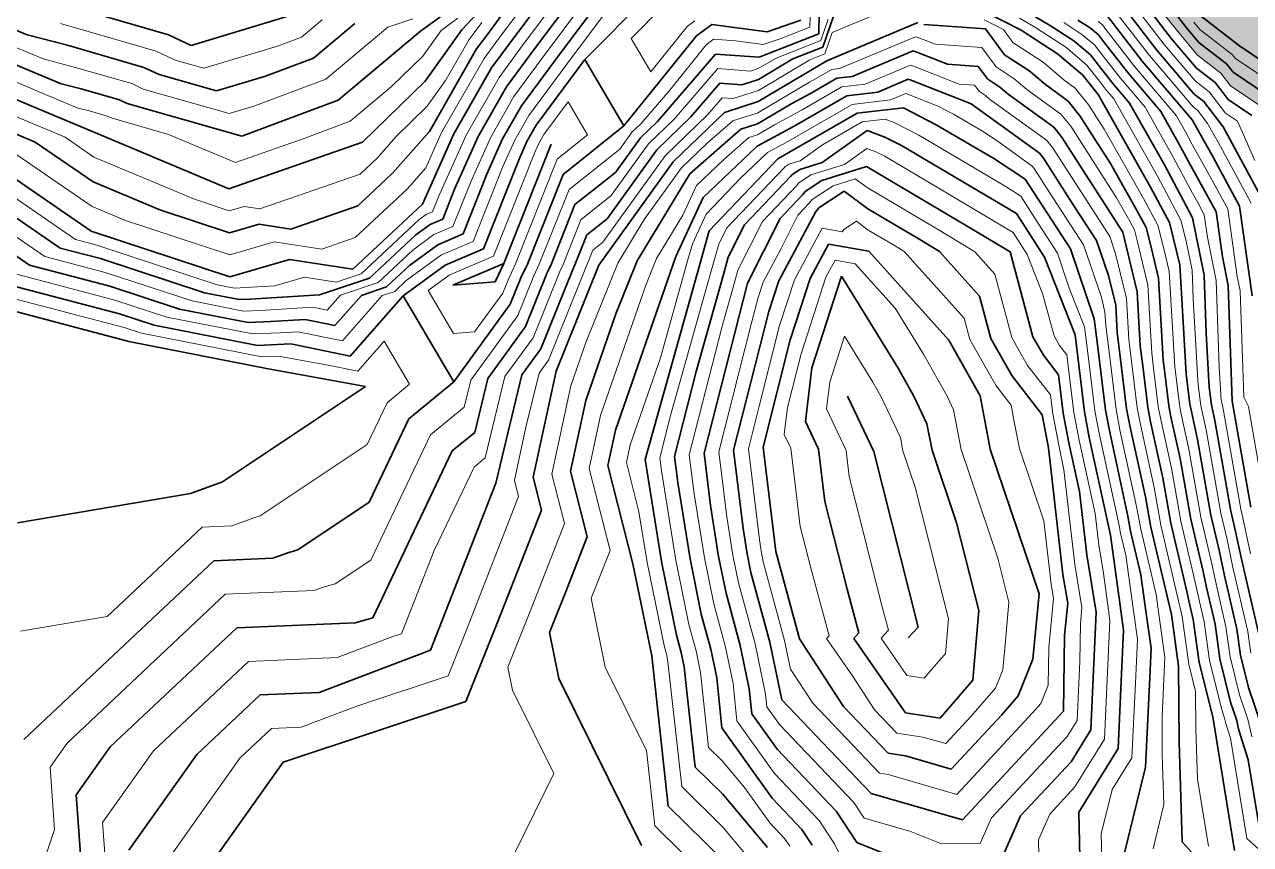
# Model space of a CAD drawing. Header units: millimetres. Extents: x -859836 to 307983, y -308065 to 649894.
# Drawn here: x -264370 to -164526, y 161925 to 228753 of the extents above; entities that cross this region are included whole.
import ezdxf

# ---------------------------------------------------------------- set-up
doc = ezdxf.new("R2010")
doc.units = ezdxf.units.MM
for name, color, linetype, lineweight in [('A-DETL-MBND', 5, 'Continuous', 9), ('C-TOPO-MAJR', 7, 'Continuous', 35), ('C-TOPO-MINR', 7, 'Continuous', 9)]:
    doc.layers.add(name, color=color, linetype=linetype, lineweight=lineweight)

msp = doc.modelspace()

# ---------------------------------------------------------------- hatches: boundary and pattern name
at = {"layer": 'A-DETL-MBND', "transparency": 33554585}
h = msp.add_hatch(color=1, dxfattribs=at)
h.paths.add_polyline_path([(-759872, -147838), (-751409, -147225), (-749609, -147143), (-733854, -145290), (-730653, -145570), (-721745, -145172), (-720814, -144887), (-719370, -144842), (-700946, -141995), (-695529, -141498), (-691142, -140868), (-678862, -139709), (-676064, -138561), (-673339, -137902), (-666588, -136592), (-665513, -135889), (-664558, -135218), (-662197, -133772), (-661519, -132852), (-659949, -130928), (-651084, -125443), (-650822, -125228), (-650213, -124939), (-646382, -122722), (-642214, -121295), (-640352, -120839), (-632919, -116639), (-632407, -116545), (-631232, -115977), (-624031, -110102), (-618435, -105784), (-615716, -103869), (-610671, -99638), (-609303, -97431), (-608187, -95168), (-606545, -92038), (-605546, -89814), (-602862, -83094), (-597357, -72506), (-595184, -69076), (-591888, -62294), (-588957, -58521), (-588686, -57663), (-586782, -51788), (-586421, -50671), (-585891, -49261), (-584837, -42142), (-583168, -34750), (-583236, -29503), (-581474, -24626), (-579291, -20446), (-577288, -10529), (-577844, -8379), (-576716, -5129), (-576923, -622), (-576761, 3433), (-577514, 8400), (-584433, 17478), (-591451, 26894), (-592059, 27631), (-594253, 29365), (-596698, 31520), (-606682, 39522), (-614114, 48456), (-617877, 53657), (-619367, 54812), (-621388, 57245), (-626371, 64609), (-630225, 76139), (-631882, 80641), (-631321, 82021), (-631047, 88615), (-629216, 99080), (-628971, 99848), (-627656, 101469), (-625202, 104951), (-622310, 108328), (-621916, 108853), (-618287, 112790), (-616954, 119597), (-611965, 123985), (-607391, 123672), (-603528, 125761), (-599346, 128280), (-596175, 130112), (-593901, 131920), (-587341, 139484), (-579017, 149394), (-573792, 168423), (-559581, 167597), (-555765, 171191), (-554261, 171958), (-551262, 173126), (-545079, 176205), (-536568, 178750), (-529133, 181370), (-526344, 189128), (-597518, 189128), (-597518, 207194), (-600686, 199575), (-609478, 188948), (-615919, 179175), (-616544, 177848), (-622914, 167950), (-630994, 157392), (-633191, 154309), (-645163, 133248), (-651286, 125168), (-651764, 119294), (-657364, 118029), (-668886, 104497), (-672322, 98230), (-678809, 91777), (-686744, 84898), (-689449, 82017), (-695207, 77404), (-695380, 71893), (-694273, 69271), (-689492, 45636), (-683652, 33844), (-677737, 19772), (-662028, -2904), (-651984, -24980), (-650691, -30222), (-651908, -42347), (-653635, -63919), (-656698, -68818), (-662024, -76036), (-666896, -86650), (-667567, -88913), (-681751, -105555), (-682213, -106748), (-682594, -107406), (-685917, -108622), (-692036, -110612), (-701719, -112727), (-713390, -117126), (-713858, -117303), (-715899, -118114), (-726309, -122425), (-732752, -123814), (-746954, -124818), (-750353, -125277), (-753407, -127865), (-764669, -132928), (-770641, -133394), (-784358, -129387), (-766211, -147534), (-765162, -147452), (-761763, -147700)])
h.paths.add_polyline_path([(-165073, -63985), (-152433, -63128), (-147212, -62558), (-145468, -61769), (-136004, -54982), (-133768, -53767), (-129949, -51511), (-119584, -45141), (-108212, -38110), (-106147, -37513), (-103534, -36430), (-95440, -33679), (-85435, -28121), (-81217, -27620), (-70310, -23490), (-69569, -23057), (-66354, -22120), (-63531, -20738), (-60354, -18737), (-51173, -14112), (-47726, -11549), (-46080, -8030), (-42098, 1247), (-71582, -3952), (-102491, 171344), (-31433, 183873), (-10665, 66090), (-8344, 71188), (-5480, 80840), (-4976, 82926), (-4345, 84088), (-2338, 91567), (-1942, 95428), (-648, 97607), (-1071, 98220), (-2510, 100800), (-3468, 101999), (-4531, 105589), (-4872, 106391), (-4883, 106838), (-4266, 108209), (-3836, 109670), (-3397, 110774), (-3406, 111243), (-3028, 112006), (-3263, 112804), (-5003, 115819), (-4795, 118868), (-5263, 125250), (-6517, 126820), (-6835, 127207), (-7506, 127369), (-7948, 127596), (-9992, 128520), (-10488, 129121), (-11669, 131806), (-11797, 132101), (-12046, 133135), (-12559, 133970), (-14267, 135969), (-16205, 140122), (-18451, 143457), (-18982, 145256), (-19057, 146525), (-18964, 150253), (-18988, 154876), (-19576, 155921), (-19786, 160906), (-20496, 162914), (-20826, 165369), (-20799, 166915), (-20107, 172970), (-19517, 173820), (-19312, 174558), (-18670, 176101), (-17060, 179067), (-15517, 180705), (-13911, 185702), (-4262, 188301), (-1645, 188923), (-105, 188210), (8503, 183584), (10926, 183912), (12005, 184043), (13640, 184361), (15131, 185109), (17172, 186245), (21649, 186967), (26966, 189922), (27822, 190382), (28403, 191056), (32119, 193617), (35169, 195832), (37685, 197143), (44902, 200225), (45756, 200160), (48502, 199127), (50290, 198574), (51191, 198365), (51921, 198324), (52221, 198344), (54759, 197846), (56032, 196790), (56464, 196469), (57692, 196367), (59108, 196361), (60941, 197154), (66233, 199839), (70130, 201192), (73048, 200979), (76924, 206128), (82127, 208080), (85344, 208780), (86075, 208372), (88573, 207914), (89729, 206890), (91276, 205317), (93776, 203937), (94137, 202344), (94391, 199786), (122336, 197831), (121797, 189716), (125647, 199482), (126089, 201383), (126324, 204787), (126905, 208036), (127554, 210427), (128482, 214073), (128746, 220996), (128473, 222544), (126624, 223852), (126936, 229764), (121612, 232554), (119877, 233364), (114690, 236608), (111762, 238823), (110636, 246522), (110029, 247546), (108783, 253509), (107371, 255011), (105531, 255323), (97841, 258447), (94527, 260036), (90352, 264357), (89017, 265316), (86132, 267662), (83932, 268416), (81219, 269590), (78181, 270815), (77485, 271254), (76016, 271688), (70070, 272996), (65720, 273763), (60235, 273305), (58972, 273395), (52899, 270581), (50487, 269940), (48782, 269681), (44888, 271379), (44155, 271664), (36008, 276151), (32279, 278102), (30572, 279889), (26209, 282046), (25647, 282628), (25305, 282619), (16014, 287701), (12948, 288678), (12218, 290013), (5109, 293561), (1173, 293491), (996, 295848), (-846, 297677), (-3706, 301772), (-4254, 303671), (-5166, 310755), (-5514, 312595), (-5824, 313912), (-11263, 323566), (-11006, 329168), (-11128, 331667), (-19570, 300160), (-119951, 327057), (-119803, 323213), (-126677, 316885), (-131916, 309583), (-138039, 307127), (-139811, 306218), (-145009, 304770), (-152454, 299923), (-155529, 293631), (-156974, 291356), (-164244, 289138), (-169538, 285729), (-171473, 283227), (-175794, 279460), (-179077, 276921), (-181978, 270226), (-183799, 266060), (-186962, 261812), (-188195, 260364), (-189518, 257544), (-192219, 254304), (-192584, 253707), (-193666, 250905), (-195467, 243388), (-196196, 242827), (-194515, 241920), (-193117, 240272), (-191870, 238552), (-189445, 238099), (-187379, 238829), (-181196, 237496), (-175260, 234188), (-174712, 233864), (-173921, 232781), (-172965, 231563), (-172393, 230212), (-171401, 229395), (-170346, 228036), (-168731, 226171), (-166947, 224795), (-166149, 223746), (-163251, 221790), (-159390, 213002), (-157244, 207107), (-158125, 203750), (-158684, 200374), (-157805, 198095), (-156223, 195786), (-156238, 193540), (-155648, 190949), (-154491, 184489), (-154880, 182143), (-154447, 180199), (-153070, 178898), (-149834, 176505), (-139965, 171530), (-138126, 170600), (-129357, 164765), (-128806, 164582), (-125625, 162125), (-121962, 159155), (-118169, 147987), (-115529, 142356), (-110100, 136364), (-104170, 130983), (-102874, 130179), (-102493, 125049), (-102587, 124307), (-102565, 123298), (-101236, 116731), (-101075, 108354), (-100903, 103207), (-100752, 100763), (-102347, 94828), (-103663, 92538), (-105020, 75873), (-113779, 78871), (-115927, 80336), (-116767, 79773), (-118030, 78279), (-120019, 71407), (-121727, 70570), (-124911, 67739), (-132123, 62869), (-134503, 61669), (-142143, 63655), (-144511, 65162), (-146330, 66255), (-93930, -25754), (-156629, -61462), (-204703, 22951), (-203169, 15882), (-200858, 9097), (-201011, 7340), (-201672, 4283), (-201800, 3453), (-202205, -1962), (-203074, -4336), (-205085, -7779), (-205398, -8805), (-204303, -12916), (-199204, -23507), (-197559, -24806), (-188446, -36297), (-186232, -39786), (-180001, -45528), (-178692, -50309), (-178316, -54011), (-176500, -58311), (-174921, -60229), (-168457, -62865), (-166443, -63531)])
h.paths.add_polyline_path([(-36382, 9575), (-36325, 9655), (-34497, 11838), (-31400, 15158), (-30158, 17103), (-28972, 19503), (-28725, 20204), (-24454, 28194), (-23969, 29653), (-22045, 35862), (-19945, 43004), (-18884, 49386), (-18505, 51142), (-18308, 51427), (-16088, 53703), (-14034, 56286), (-13124, 58389), (-12183, 60477), (-11466, 63512), (-44854, 57625), (-36383, 9584)])
h.paths.add_polyline_path([(-209307, 23977), (-205832, 24933), (-214036, 39337), (-155029, 72942), (-156196, 75860), (-157267, 77483), (-160083, 79252), (-162327, 81007), (-168562, 82322), (-171974, 82266), (-174895, 81970), (-178745, 82443), (-179832, 82459), (-182806, 83026), (-187870, 82820), (-190987, 82764), (-196740, 84867), (-206215, 90085), (-217797, 93191), (-220523, 94762), (-239193, 68099), (-236586, 66371), (-231472, 54327), (-229323, 51595), (-228392, 47968), (-224245, 38986), (-223941, 37016), (-223700, 36083), (-223413, 35510), (-223235, 34196), (-219932, 30913), (-219720, 30002), (-218890, 29933), (-218583, 30355), (-217413, 29932), (-217322, 28983), (-216667, 27680), (-215596, 26462), (-211752, 24276), (-211629, 24261)])
h.paths.add_polyline_path([(-104493, 32511), (-108740, 34478), (-111033, 34745), (-118279, 38197), (-121109, 39560), (-122686, 40146), (-124886, 42576), (-127774, 45075), (-127284, 49019), (-127353, 51467), (-126249, 53628), (-124638, 56522), (-122874, 56919), (-121333, 61662), (-118149, 64493), (-116851, 64289), (-109895, 61749), (-101431, 62897), (-97222, 57624), (-96994, 51839), (-95461, 45135), (-95182, 39024), (-97809, 35660), (-102505, 32673), (-103546, 32588)])
h.paths.add_polyline_path([(113952, 54850), (115144, 57676), (119371, 59200), (123981, 58308), (134122, 70221), (135206, 75484), (130794, 79482), (129640, 81238), (129018, 81691), (127052, 82907), (123829, 87412), (118436, 89438), (114649, 87913), (114523, 86104), (79787, 88533), (80974, 86559), (82982, 83414), (85870, 80693), (86415, 79732), (87156, 79254), (93254, 77937), (101112, 77088), (101690, 76657), (110303, 71926), (111655, 70038), (112330, 66003), (112029, 63955), (112025, 61722), (110833, 58895), (111202, 55882), (113573, 54992)])
h.paths.add_polyline_path([(46473, 90893), (46450, 90966), (46450, 90942)])
h.paths.add_polyline_path([(114914, 91699), (116742, 96586), (117222, 99339), (116281, 100813), (115714, 103134), (115083, 94112)])
h.paths.add_polyline_path([(77815, 91772), (81254, 140961), (77947, 134003), (77391, 132850), (76263, 127858), (75504, 126378), (70686, 116776), (69491, 114040), (69325, 112455), (69905, 111212), (72496, 104740), (73767, 102718), (74214, 102059), (75304, 98529), (75680, 97769), (77652, 92229)])
h.paths.add_polyline_path([(-430559, 174792), (-396358, 223636), (-410299, 232491), (-417613, 235355), (-425156, 238606), (-444149, 250578), (-452510, 252436), (-452510, 191303), (-451929, 191053), (-450916, 184024), (-444554, 181215), (-442283, 180124), (-434174, 176436)])
h.paths.add_polyline_path([(-462933, 188895), (-462489, 189128), (-463513, 189128)])
h.paths.add_polyline_path([(20902, 189411), (-15527, 199172), (-17080, 193377), (-157146, 230908), (-144206, 279204), (-133097, 276228), (-125333, 305205), (85106, 248818), (77341, 219841), (66233, 222817), (60021, 199635), (26079, 208730), (21836, 192894)])
h.paths.add_polyline_path([(-305163, 308526), (-297168, 312758), (-330807, 321772), (-305961, 308938)])
h.paths.add_polyline_path([(-101365, 344853), (-99267, 352685), (-106132, 348019), (-107260, 346432), (-107015, 346367)])
h.paths.add_polyline_path([(-77617, 359195), (-72055, 379953), (-74944, 376393), (-78127, 372078), (-79002, 371144), (-83284, 366025), (-86114, 364172), (-90178, 362561), (-78095, 359323)])
h.paths.add_polyline_path([(-70949, 384081), (-49147, 465447), (10755, 449396), (10427, 451476), (10340, 452557), (9561, 454240), (5848, 461010), (3088, 465731), (3916, 466341), (3829, 466873), (4301, 472115), (5273, 480727), (5235, 481311), (1254, 490409), (398, 499801), (248, 500675), (1538, 508051), (2399, 515172), (5336, 526780), (6042, 528818), (11319, 535892), (14764, 542803), (21028, 556609), (22026, 559450), (25679, 567225), (23762, 595967), (26857, 602002), (42608, 602571), (44738, 607162), (48181, 613963), (49550, 615647), (53154, 622325), (47956, 649894), (47874, 649894), (42817, 647426), (40858, 646138), (35158, 640491), (29786, 634475), (27764, 633773), (23010, 631806), (12648, 627092), (6576, 623443), (5459, 622546), (3132, 622423), (937, 621697), (-3757, 621182), (-10336, 620725), (-17509, 618636), (-20466, 617651), (-26978, 615727), (-29360, 614862), (-36198, 612616), (23495, 596621), (-6839, 483415), (-62468, 498321), (-61154, 491830), (-59928, 489468), (-56843, 481884), (-56752, 481249), (-55996, 465839), (-55728, 464742), (-55062, 458604), (-54604, 453643), (-54849, 452204), (-55585, 448717), (-57347, 441004), (-59178, 436511), (-62836, 421846), (-64420, 417337), (-65373, 414138), (-67663, 409612), (-67833, 408961), (-68221, 406728), (-67446, 402371), (-67164, 401641), (-67454, 400728), (-68102, 398277), (-69211, 394395), (-69530, 393435), (-70271, 388744), (-70595, 386619)])
h.paths.add_polyline_path([(-72390, 518021), (-67541, 536118), (-118601, 549800), (-111350, 544573), (-102792, 541248), (-98322, 538930), (-89693, 534294), (-86179, 534292), (-80614, 527648), (-74938, 522052), (-72698, 518856)])
h.paths.add_polyline_path([(-136180, 559285), (-135118, 563249), (-136667, 559600)])
h.paths.add_polyline_path([(-54600, 584415), (-47886, 609472), (-50553, 609641), (-55313, 609698), (-62008, 606325), (-64948, 609251), (-80643, 608301), (-83770, 607896), (-87388, 606897), (-94432, 606828), (-97621, 607514), (-101540, 606576), (-111704, 601349), (-115028, 602044), (-116464, 600991), (-56960, 585047)])
h.paths.add_polyline_path([(-105893, 632098), (-77034, 642660), (-60117, 645580), (-52045, 639137), (-36907, 649894), (-98339, 649894), (-105228, 633665)])

# ---------------------------------------------------------------- linework, layer by layer
at = {"layer": 'C-TOPO-MAJR'}
for p, q in [((-221133, 236485), (-228766, 228314)), ((-215650, 233194), (-220736, 226391)), ((-218929, 231974), (-222744, 226872)), ((-222208, 230754), (-224751, 227352)), ((-213413, 231261), (-218729, 225910)), ((-264165, 227906), (-269258, 230035)), ((-252647, 227911), (-262002, 230617)), ((-229386, 230203), (-232111, 228223)), ((-199693, 227990), (-199649, 229746)), ((-199364, 226897), (-198164, 230388)), ((-186305, 229869), (-183203, 228295)), ((-183479, 230226), (-180890, 228706)), ((-242810, 229446), (-250788, 227031)), ((-237460, 228834), (-240824, 226014)), ((-225487, 229534), (-226758, 227833)), ((-209637, 227836), (-208402, 228751)), ((-208402, 228751), (-203880, 228149)), ((-203880, 228149), (-201134, 229103)), ((-199034, 225804), (-191610, 228905)), ((-191132, 228755), (-186103, 228393)), ((-180890, 228706), (-178911, 227422)), ((-178576, 229117), (-177587, 228475)), ((-176263, 229528), (-173341, 225766)), ((-174334, 229495), (-172143, 226674)), ((-172404, 229461), (-170945, 227582)), ((-170475, 229428), (-169747, 228491)), ((-168522, 229400), (-165533, 227093)), ((-260878, 227063), (-264165, 227906)), ((-250788, 227031), (-252647, 227911)), ((-232111, 228223), (-238838, 222583)), ((-228766, 228314), (-231750, 224133)), ((-226758, 227833), (-227550, 226763)), ((-215553, 220485), (-209637, 227836)), ((-204537, 226088), (-199693, 227990)), ((-186103, 228393), (-184564, 226291)), ((-183203, 228295), (-180235, 226368)), ((-177587, 228475), (-176911, 227898)), ((-176911, 227898), (-176487, 227366)), ((-169747, 228491), (-168736, 227299)), ((-261398, 223930), (-269037, 227124)), ((-254642, 225259), (-260878, 227063)), ((-227550, 226763), (-231390, 220043)), ((-224751, 227352), (-226334, 225213)), ((-222744, 226872), (-225118, 223662)), ((-201786, 225946), (-199364, 226897)), ((-178911, 227422), (-177558, 226268)), ((-176487, 227366), (-174539, 224857)), ((-172143, 226674), (-169100, 223086)), ((-170945, 227582), (-168918, 225192)), ((-168736, 227299), (-166480, 225557)), ((-165533, 227093), (-165512, 227062)), ((-165512, 227062), (-159754, 223175)), ((-240824, 226014), (-244734, 224547)), ((-220736, 226391), (-223903, 222112)), ((-218729, 225910), (-222687, 220561)), ((-215553, 220485), (-218729, 225910)), ((-212822, 220853), (-208098, 226343)), ((-208098, 226343), (-204537, 226088)), ((-204623, 222467), (-199034, 225804)), ((-204580, 224278), (-201786, 225946)), ((-196953, 224528), (-192004, 226595)), ((-192004, 226595), (-191685, 226495)), ((-191685, 226495), (-189209, 225520)), ((-184564, 226291), (-182585, 225007)), ((-180235, 226368), (-178205, 224638)), ((-177558, 226268), (-176712, 225203)), ((-173341, 225766), (-169282, 220980)), ((-253402, 224672), (-254642, 225259)), ((-248723, 223340), (-253402, 224672)), ((-226334, 225213), (-229406, 219836)), ((-189209, 225520), (-186694, 225339)), ((-186694, 225339), (-185925, 224288)), ((-182585, 225007), (-181232, 223853)), ((-176712, 225203), (-175738, 223949)), ((-174539, 224857), (-171834, 221667)), ((-168918, 225192), (-167414, 224032)), ((-166480, 225557), (-165949, 224859)), ((-165949, 224859), (-162086, 222252)), ((-258631, 219954), (-268817, 224212)), ((-259755, 223508), (-261398, 223930)), ((-244734, 224547), (-248723, 223340)), ((-231750, 224133), (-236852, 219151)), ((-225118, 223662), (-227422, 219630)), ((-210091, 221221), (-207729, 223966)), ((-207729, 223966), (-205949, 223839)), ((-205949, 223839), (-204580, 224278)), ((-200361, 223138), (-198211, 224379)), ((-198211, 224379), (-196953, 224528)), ((-194872, 223251), (-192398, 224285)), ((-192398, 224285), (-192238, 224235)), ((-192238, 224235), (-187286, 222284)), ((-185925, 224288), (-184935, 223645)), ((-181232, 223853), (-179374, 222515)), ((-178205, 224638), (-176936, 223041)), ((-175738, 223949), (-174385, 222354)), ((-167414, 224032), (-166349, 222632)), ((-256636, 222607), (-259755, 223508)), ((-201872, 222325), (-200361, 223138)), ((-201687, 220472), (-197387, 222953)), ((-197387, 222953), (-194872, 223251)), ((-184935, 223645), (-184259, 223068)), ((-184259, 223068), (-180543, 220393)), ((-176936, 223041), (-172668, 215485)), ((-169100, 223086), (-168348, 222506)), ((-256017, 222313), (-256636, 222607)), ((-246659, 219648), (-256017, 222313)), ((-238838, 222583), (-246659, 219648)), ((-223903, 222112), (-225439, 219424)), ((-207360, 221590), (-204623, 222467)), ((-204666, 220657), (-201872, 222325)), ((-196563, 221527), (-192791, 221975)), ((-192791, 221975), (-190120, 220586)), ((-187286, 222284), (-181711, 218270)), ((-179374, 222515), (-178422, 221318)), ((-174385, 222354), (-171540, 217316)), ((-171834, 221667), (-170411, 219148)), ((-168348, 222506), (-166749, 220405)), ((-166349, 222632), (-164417, 221328)), ((-263503, 219172), (-268596, 221301)), ((-214214, 219511), (-212822, 220853)), ((-212876, 218536), (-210091, 221221)), ((-211537, 217562), (-207360, 221590)), ((-206035, 220218), (-204666, 220657)), ((-203014, 217806), (-196563, 221527)), ((-178422, 221318), (-175931, 217431)), ((-169282, 220980), (-167578, 217937)), ((-247719, 215367), (-258631, 219954)), ((-231390, 220043), (-234410, 216627)), ((-229406, 219836), (-231969, 214102)), ((-222687, 220561), (-223455, 219217)), ((-220506, 216541), (-215553, 220485)), ((-210198, 216588), (-206035, 220218)), ((-204709, 218846), (-201687, 220472)), ((-199402, 217498), (-195739, 220101)), ((-195739, 220101), (-194291, 219582)), ((-190120, 220586), (-185436, 217822)), ((-180543, 220393), (-179908, 219594)), ((-166749, 220405), (-163516, 214438)), ((-258792, 215937), (-263503, 219172)), ((-236852, 219151), (-247719, 215367)), ((-227422, 219630), (-229344, 215329)), ((-225439, 219424), (-226720, 216556)), ((-225343, 209263), (-221471, 219011)), ((-223455, 219217), (-224096, 217784)), ((-216238, 216700), (-214214, 219511)), ((-209093, 214667), (-204709, 218846)), ((-194291, 219582), (-192955, 218888)), ((-192955, 218888), (-183587, 213360)), ((-179908, 219594), (-174926, 211821)), ((-170411, 219148), (-169260, 216991)), ((-258953, 211919), (-268375, 218390)), ((-224096, 217784), (-226999, 210473)), ((-216924, 212915), (-212876, 218536)), ((-208608, 211926), (-203014, 217806)), ((-185436, 217822), (-182880, 216148)), ((-181711, 218270), (-181394, 217871)), ((-181394, 217871), (-178903, 213984)), ((-167578, 217937), (-165423, 213959)), ((-219540, 214071), (-216238, 216700)), ((-217610, 209131), (-211537, 217562)), ((-201898, 216476), (-201218, 216927)), ((-201218, 216927), (-199402, 217498)), ((-199422, 216049), (-195790, 217190)), ((-195790, 217190), (-187595, 212331)), ((-175931, 217431), (-173797, 213653)), ((-171540, 217316), (-169238, 213002)), ((-169260, 216991), (-168408, 215470)), ((-253336, 213643), (-258792, 215937)), ((-234410, 216627), (-237237, 213978)), ((-226720, 216556), (-228656, 211683)), ((-223410, 209230), (-220506, 216541)), ((-214474, 209492), (-210198, 216588)), ((-205722, 212436), (-201992, 216356)), ((-201992, 216356), (-201898, 216476)), ((-200782, 215147), (-199422, 216049)), ((-182880, 216148), (-179183, 210461)), ((-261461, 210533), (-268527, 215386)), ((-229344, 215329), (-230312, 212892)), ((-211339, 209853), (-209093, 214667)), ((-202835, 212946), (-200971, 214906)), ((-200971, 214906), (-200782, 215147)), ((-199666, 213817), (-197626, 215170)), ((-197626, 215170), (-195701, 213732)), ((-172668, 215485), (-171134, 212608)), ((-168408, 215470), (-167330, 213481)), ((-237237, 213978), (-242670, 212086)), ((-231969, 214102), (-237622, 208805)), ((-221476, 209197), (-219540, 214071)), ((-199949, 213456), (-199666, 213817)), ((-195701, 213732), (-191603, 211302)), ((-178903, 213984), (-177054, 211141)), ((-165423, 213959), (-164392, 206628)), ((-247681, 211783), (-253336, 213643)), ((-230312, 212892), (-231345, 212452)), ((-218575, 211601), (-216924, 212915)), ((-205500, 207659), (-202835, 212946)), ((-202944, 207855), (-199949, 213456)), ((-183587, 213360), (-181312, 209782)), ((-173797, 213653), (-173030, 212215)), ((-169238, 213002), (-168308, 208321)), ((-167330, 213481), (-166815, 209815)), ((-263968, 209147), (-268679, 212382)), ((-247644, 208199), (-258953, 211919)), ((-245258, 212486), (-247681, 211783)), ((-242670, 212086), (-245258, 212486)), ((-231345, 212452), (-232493, 211614)), ((-228656, 211683), (-230722, 210802)), ((-209393, 209122), (-208608, 211926)), ((-207054, 209793), (-205722, 212436)), ((-187595, 212331), (-184099, 210216)), ((-174926, 211821), (-173757, 206967)), ((-173030, 212215), (-172596, 210494)), ((-171134, 212608), (-170267, 209168)), ((-232493, 211614), (-236261, 208082)), ((-230722, 210802), (-233016, 209125)), ((-219543, 209164), (-218575, 211601)), ((-200389, 208051), (-198891, 210852)), ((-198891, 210852), (-195612, 210273)), ((-191603, 211302), (-189855, 210245)), ((-177054, 211141), (-176087, 208294)), ((-258183, 209670), (-261461, 210533)), ((-226999, 210473), (-230099, 209152)), ((-216250, 195700), (-211339, 209853)), ((-207446, 208390), (-207054, 209793)), ((-195612, 210273), (-189093, 203021)), ((-189855, 210245), (-186596, 206619)), ((-184099, 210216), (-182239, 203311)), ((-181312, 209782), (-178813, 203456)), ((-179183, 210461), (-177248, 204767)), ((-172596, 210494), (-172012, 208068)), ((-166815, 209815), (-166350, 207475)), ((-257412, 207422), (-263968, 209147)), ((-249700, 206881), (-258183, 209670)), ((-242797, 209604), (-247644, 208199)), ((-237622, 208805), (-242797, 209604)), ((-233016, 209125), (-234901, 207360)), ((-230099, 209152), (-233540, 206637)), ((-225343, 209263), (-229475, 207502)), ((-226048, 207771), (-225343, 209263)), ((-223939, 208111), (-223410, 209230)), ((-222321, 202313), (-219719, 208791)), ((-221829, 208451), (-221476, 209197)), ((-221078, 200493), (-217610, 209131)), ((-219719, 208791), (-219543, 209164)), ((-216209, 205173), (-214474, 209492)), ((-213836, 193303), (-209393, 209122)), ((-170267, 209168), (-169758, 200289)), ((-256641, 205174), (-266475, 207761)), ((-236261, 208082), (-240336, 206722)), ((-229475, 207502), (-226048, 207771)), ((-224806, 205951), (-223939, 208111)), ((-223563, 204132), (-221829, 208451)), ((-209668, 200481), (-207446, 208390)), ((-203751, 205361), (-202944, 207855)), ((-202002, 203063), (-200389, 208051)), ((-200254, 200765), (-197833, 208248)), ((-197833, 208248), (-193214, 200742)), ((-176087, 208294), (-175503, 205867)), ((-172012, 208068), (-171631, 201409)), ((-168308, 208321), (-168140, 203609)), ((-251757, 205563), (-257412, 207422)), ((-246898, 206332), (-249700, 206881)), ((-240336, 206722), (-245991, 206371)), ((-236938, 206679), (-239093, 204229)), ((-234901, 207360), (-236938, 206679)), ((-209026, 193806), (-205500, 207659)), ((-173757, 206967), (-173503, 202528)), ((-166350, 207475), (-166013, 198050)), ((-255871, 202926), (-268983, 206374)), ((-245991, 206371), (-246898, 206332)), ((-233540, 206637), (-237849, 201736)), ((-229408, 199623), (-233540, 206637)), ((-229408, 199623), (-224806, 205951)), ((-186596, 206619), (-185666, 203166)), ((-175503, 205867), (-175376, 203648)), ((-253814, 204244), (-256641, 205174)), ((-246152, 204465), (-251757, 205563)), ((-241510, 204718), (-244338, 204543)), ((-239093, 204229), (-241510, 204718)), ((-218664, 198097), (-216209, 205173)), ((-204858, 200984), (-203751, 205361)), ((-177248, 204767), (-176984, 202683)), ((-245407, 202598), (-253814, 204244)), ((-244338, 204543), (-246152, 204465)), ((-226632, 199913), (-223563, 204132)), ((-244661, 200731), (-255871, 202926)), ((-242685, 202715), (-245407, 202598)), ((-237849, 201736), (-242685, 202715)), ((-204216, 194309), (-202002, 203063)), ((-189093, 203021), (-186538, 198479)), ((-185666, 203166), (-183963, 200138)), ((-182239, 203311), (-181388, 201797)), ((-178813, 203456), (-178052, 197197)), ((-176984, 202683), (-176332, 197319)), ((-175376, 203648), (-175156, 201911)), ((-168140, 203609), (-167886, 199170)), ((-223855, 200203), (-222321, 202313)), ((-181388, 201797), (-180152, 200204)), ((-175156, 201911), (-174612, 197441)), ((-173503, 202528), (-173327, 201139)), ((-236606, 199243), (-244661, 200731)), ((-206621, 194057), (-204858, 200984)), ((-200775, 196385), (-200254, 200765)), ((-193214, 200742), (-191936, 198471)), ((-173327, 201139), (-172892, 197563)), ((-171631, 201409), (-171499, 200367)), ((-227700, 195500), (-226632, 199913)), ((-225992, 191377), (-223855, 200203)), ((-222953, 191858), (-221078, 200493)), ((-211431, 193554), (-209668, 200481)), ((-183963, 200138), (-181491, 196953)), ((-180152, 200204), (-179771, 197075)), ((-171499, 200367), (-171173, 197685)), ((-169758, 200289), (-169670, 199595)), ((-248244, 191478), (-236606, 199243)), ((-233068, 196621), (-229408, 199623)), ((-169670, 199595), (-169453, 197806)), ((-167886, 199170), (-167842, 198822)), ((-167842, 198822), (-167733, 197928)), ((-219914, 192340), (-218664, 198097)), ((-195206, 193960), (-197334, 198462)), ((-191936, 198471), (-190872, 196220)), ((-186538, 198479), (-185721, 194154)), ((-169453, 197806), (-169339, 197206)), ((-167733, 197928), (-167676, 197628)), ((-166013, 198050), (-164491, 189412)), ((-181491, 196953), (-180978, 194251)), ((-179771, 197075), (-179315, 194673)), ((-178052, 197197), (-177653, 195095)), ((-176332, 197319), (-175990, 195517)), ((-174612, 197441), (-174327, 195940)), ((-172892, 197563), (-172664, 196362)), ((-171173, 197685), (-171002, 196784)), ((-171002, 196784), (-170258, 193371)), ((-169339, 197206), (-168843, 194931)), ((-167676, 197628), (-167428, 196491)), ((-236304, 189821), (-233068, 196621)), ((-216875, 192821), (-216250, 195700)), ((-199711, 194134), (-200775, 196385)), ((-190872, 196220), (-190463, 194057)), ((-174327, 195940), (-173087, 190251)), ((-172664, 196362), (-171673, 191811)), ((-167428, 196491), (-166124, 189087)), ((-229530, 193999), (-227700, 195500)), ((-177653, 195095), (-175917, 187132)), ((-175990, 195517), (-174502, 188691)), ((-168843, 194931), (-167756, 188761)), ((-236001, 180399), (-229530, 193999)), ((-208513, 189555), (-209026, 193806)), ((-205852, 187680), (-206621, 194057)), ((-203191, 185806), (-204216, 194309)), ((-199198, 189883), (-199711, 194134)), ((-191578, 179643), (-195206, 193960)), ((-190463, 194057), (-188471, 188152)), ((-185721, 194154), (-181737, 182343)), ((-180978, 194251), (-179797, 183939)), ((-179315, 194673), (-178448, 190691)), ((-214816, 184793), (-216875, 192821)), ((-212491, 184996), (-213836, 193303)), ((-211175, 191429), (-211431, 193554)), ((-170258, 193371), (-169388, 188435)), ((-222266, 189182), (-222953, 191858)), ((-218541, 186988), (-219914, 192340)), ((-171673, 191811), (-171020, 188109)), ((-250850, 190525), (-248244, 191478)), ((-231309, 177763), (-225992, 191377)), ((-210166, 185198), (-211175, 191429)), ((-264941, 188139), (-250850, 190525)), ((-242123, 185939), (-236304, 189821)), ((-197384, 182724), (-199198, 189883)), ((-178448, 190691), (-177857, 185536)), ((-173087, 190251), (-172653, 187783)), ((-225811, 180107), (-222266, 189182)), ((-207841, 185401), (-208513, 189555)), ((-167756, 188761), (-167082, 185918)), ((-166124, 189087), (-165787, 187665)), ((-188471, 188152), (-186657, 180993)), ((-174502, 188691), (-174285, 187457)), ((-172653, 187783), (-170969, 180676)), ((-171020, 188109), (-169673, 182423)), ((-169388, 188435), (-168378, 184170)), ((-220314, 182450), (-218541, 186988)), ((-205516, 185604), (-205852, 187680)), ((-175917, 187132), (-175049, 180805)), ((-174285, 187457), (-173443, 183904)), ((-165787, 187665), (-165238, 185060)), ((-244145, 185258), (-242842, 185734)), ((-242842, 185734), (-242123, 185939)), ((-201267, 178694), (-203191, 185806)), ((-167082, 185918), (-166671, 183964)), ((-264428, 170484), (-248964, 185055)), ((-248964, 185055), (-244145, 185258)), ((-213288, 177296), (-214816, 184793)), ((-211269, 178998), (-212491, 184996)), ((-209249, 180700), (-210166, 185198)), ((-207230, 182402), (-207841, 185401)), ((-205210, 184104), (-205516, 185604)), ((-177857, 185536), (-177089, 180870)), ((-165238, 185060), (-163851, 179074)), ((-203671, 178414), (-205210, 184104)), ((-179797, 183939), (-179413, 181606)), ((-173443, 183904), (-173009, 180740)), ((-168378, 184170), (-168103, 182868)), ((-166671, 183964), (-165630, 179474)), ((-196422, 179168), (-197384, 182724)), ((-168103, 182868), (-167410, 179875)), ((-221615, 179189), (-220314, 182450)), ((-206075, 178135), (-207230, 182402)), ((-181737, 182343), (-182240, 177032)), ((-169673, 182423), (-169536, 181772)), ((-169536, 181772), (-169189, 180275)), ((-186657, 180993), (-187147, 175306)), ((-179413, 181606), (-179664, 178951)), ((-177089, 180870), (-177419, 173710)), ((-175049, 180805), (-174854, 179399)), ((-173009, 180740), (-172618, 177929)), ((-247077, 179586), (-237439, 179990)), ((-237439, 179990), (-236001, 180399)), ((-228415, 173585), (-225811, 180107)), ((-208480, 177855), (-209249, 180700)), ((-170969, 180676), (-170383, 176459)), ((-169189, 180275), (-168701, 176761)), ((-167410, 179875), (-167019, 177064)), ((-257386, 169872), (-247077, 179586)), ((-220851, 175440), (-221615, 179189)), ((-210884, 177576), (-211269, 178998)), ((-196830, 178724), (-196422, 179168)), ((-192634, 172645), (-196830, 178724)), ((-192394, 178755), (-191578, 179643)), ((-179664, 178951), (-179765, 172793)), ((-174854, 179399), (-175074, 174626)), ((-165630, 179474), (-165338, 177366)), ((-240371, 174318), (-231309, 177763)), ((-207990, 175507), (-208480, 177855)), ((-205341, 174612), (-206075, 178135)), ((-202692, 173718), (-203671, 178414)), ((-197663, 173181), (-201267, 178694)), ((-172618, 177929), (-172729, 175543)), ((-211944, 165044), (-213288, 177296)), ((-210639, 176401), (-210884, 177576)), ((-182240, 177032), (-183456, 174050)), ((-168701, 176761), (-167603, 172334)), ((-167019, 177064), (-166141, 173522)), ((-165338, 177366), (-164679, 174710)), ((-210428, 174365), (-210639, 176401)), ((-170383, 176459), (-170340, 170284)), ((-214132, 161849), (-220851, 175440)), ((-207569, 171435), (-207990, 175507)), ((-187147, 175306), (-189801, 172212)), ((-172729, 175543), (-173077, 168235)), ((-250345, 169259), (-245190, 174116)), ((-245190, 174116), (-240371, 174318)), ((-209757, 168239), (-210428, 174365)), ((-205130, 172576), (-205341, 174612)), ((-183456, 174050), (-184783, 172503)), ((-175074, 174626), (-175306, 169754)), ((-164679, 174710), (-163749, 171914)), ((-228415, 173585), (-243303, 168647)), ((-195431, 166093), (-202692, 173718)), ((-194032, 169369), (-197663, 173181)), ((-179765, 172793), (-187983, 163939)), ((-177419, 173710), (-177535, 171274)), ((-166141, 173522), (-165676, 172124)), ((-203086, 169707), (-205130, 172576)), ((-189801, 172212), (-192634, 172645)), ((-184783, 172503), (-188892, 168076)), ((-167603, 172334), (-165827, 161448)), ((-165676, 172124), (-165482, 171250)), ((-203479, 165697), (-207569, 171435)), ((-177535, 171274), (-179138, 168675)), ((-165482, 171250), (-164703, 168830)), ((-260151, 165974), (-257386, 169872)), ((-175306, 169754), (-178511, 164557)), ((-170340, 170284), (-170078, 162139)), ((-255874, 161463), (-250345, 169259)), ((-198245, 164624), (-203086, 169707)), ((-192616, 169152), (-194032, 169369)), ((-188892, 168076), (-192616, 169152)), ((-164703, 168830), (-163815, 163386)), ((-251597, 156952), (-243303, 168647)), ((-207526, 166043), (-209757, 168239)), ((-179138, 168675), (-183247, 164248)), ((-173077, 168235), (-174843, 161027)), ((-259428, 155800), (-260151, 165974)), ((-203873, 161687), (-207526, 166043)), ((-187983, 163939), (-195431, 166093)), ((-207482, 160651), (-211944, 165044)), ((-201059, 163156), (-203479, 165697)), ((-196572, 162074), (-198245, 164624)), ((-183247, 164248), (-185094, 160062)), ((-178511, 164557), (-178366, 158561)), ((-200222, 161880), (-201059, 163156)), ((-191407, 159998), (-196572, 162074)), ((-170078, 162139), (-167100, 158832))]:
    msp.add_line(p, q, dxfattribs=at)
at = {"layer": 'C-TOPO-MINR'}
for p, q in [((-217289, 232584), (-221740, 226631)), ((-220568, 231364), (-223747, 227112)), ((-223847, 230144), (-225755, 227593)), ((-212294, 230295), (-214952, 227619)), ((-198599, 228096), (-194887, 229647)), ((-253644, 226585), (-261440, 228840)), ((-240135, 229140), (-241817, 227730)), ((-232741, 229208), (-234785, 228529)), ((-229076, 229258), (-230438, 228269)), ((-227126, 228924), (-227762, 228073)), ((-217189, 229552), (-219733, 226151)), ((-210406, 228582), (-209789, 229039)), ((-200413, 228547), (-200391, 229425)), ((-199528, 227444), (-198928, 229189)), ((-186204, 229131), (-184653, 228344)), ((-183341, 229260), (-182046, 228501)), ((-179733, 228912), (-178249, 227948)), ((-176925, 229001), (-176587, 228713)), ((-176587, 228713), (-176375, 228447)), ((-175298, 229511), (-172742, 226220)), ((-173369, 229478), (-171544, 227128)), ((-171439, 229445), (-170346, 228036)), ((-169148, 228945), (-168645, 228352)), ((-262782, 225918), (-269148, 228579)), ((-241817, 227730), (-243772, 226996)), ((-234785, 228529), (-239831, 224298)), ((-230438, 228269), (-231930, 226178)), ((-227762, 228073), (-228158, 227539)), ((-213364, 224907), (-210406, 228582)), ((-202836, 227596), (-200413, 228547)), ((-199199, 226351), (-198599, 228096)), ((-197994, 225166), (-191807, 227750)), ((-191807, 227750), (-191409, 227625)), ((-184653, 228344), (-183883, 227293)), ((-182046, 228501), (-179573, 226895)), ((-178249, 227948), (-177234, 227083)), ((-176375, 228447), (-173940, 225312)), ((-170346, 228036), (-168827, 226245)), ((-168645, 228352), (-166013, 226320)), ((-243772, 226996), (-249755, 225185)), ((-228158, 227539), (-230078, 224178)), ((-225755, 227593), (-226942, 225988)), ((-223747, 227112), (-225726, 224438)), ((-214952, 227619), (-213364, 224907)), ((-211825, 223414), (-208867, 227089)), ((-208867, 227089), (-208250, 227547)), ((-208250, 227547), (-206469, 227419)), ((-206469, 227419), (-204209, 227118)), ((-204209, 227118), (-202836, 227596)), ((-203162, 226017), (-199528, 227444)), ((-191409, 227625), (-190170, 227137)), ((-190170, 227137), (-186399, 226866)), ((-186399, 226866), (-185244, 225290)), ((-183883, 227293), (-181410, 225688)), ((-179573, 226895), (-177882, 225453)), ((-177234, 227083), (-176599, 226284)), ((-171544, 227128), (-169009, 224139)), ((-260015, 221942), (-268927, 225668)), ((-260316, 225286), (-262782, 225918)), ((-252095, 225852), (-253644, 226585)), ((-249755, 225185), (-252095, 225852)), ((-231930, 226178), (-234481, 223687)), ((-226942, 225988), (-230398, 219940)), ((-221740, 226631), (-224511, 222887)), ((-219733, 226151), (-223295, 221337)), ((-204602, 223372), (-200410, 225875)), ((-204559, 225183), (-203162, 226017)), ((-200410, 225875), (-199199, 226351)), ((-181410, 225688), (-179719, 224245)), ((-176599, 226284), (-175139, 224403)), ((-172742, 226220), (-169191, 222033)), ((-168827, 226245), (-166947, 224795)), ((-166013, 226320), (-165749, 225973)), ((-165749, 225973), (-160920, 222713)), ((-255639, 223933), (-260316, 225286)), ((-211456, 221037), (-207914, 225155)), ((-207914, 225155), (-205243, 224963)), ((-205243, 224963), (-204559, 225183)), ((-199698, 224471), (-198622, 225092)), ((-198622, 225092), (-197994, 225166)), ((-195913, 223890), (-192201, 225440)), ((-192201, 225440), (-191962, 225365)), ((-191962, 225365), (-188247, 223902)), ((-185244, 225290), (-183760, 224326)), ((-177882, 225453), (-176824, 224122)), ((-173940, 225312), (-170558, 221323)), ((-166947, 224795), (-166149, 223746)), ((-254709, 223493), (-255639, 223933)), ((-239831, 224298), (-245697, 222097)), ((-234481, 223687), (-237845, 220867)), ((-230078, 224178), (-231570, 222088)), ((-225726, 224438), (-228414, 219733)), ((-204645, 221562), (-200453, 224065)), ((-201024, 221805), (-197799, 223666)), ((-200453, 224065), (-199698, 224471)), ((-197799, 223666), (-195913, 223890)), ((-188247, 223902), (-186990, 223811)), ((-186990, 223811), (-186605, 223286)), ((-183760, 224326), (-182745, 223461)), ((-179719, 224245), (-178790, 223576)), ((-176824, 224122), (-176337, 223495)), ((-175139, 224403), (-173109, 222010)), ((-169009, 224139), (-167881, 223269)), ((-166149, 223746), (-163251, 221790)), ((-261067, 219563), (-268706, 222757)), ((-247691, 221494), (-254709, 223493)), ((-224511, 222887), (-226430, 219527)), ((-214187, 220669), (-211825, 223414)), ((-208725, 221405), (-207544, 222778)), ((-207544, 222778), (-206654, 222714)), ((-206654, 222714), (-204602, 223372)), ((-193832, 222613), (-192595, 223130)), ((-192595, 223130), (-192515, 223105)), ((-192515, 223105), (-190038, 222129)), ((-186605, 223286), (-186110, 222965)), ((-186110, 222965), (-185772, 222676)), ((-185772, 222676), (-181127, 219331)), ((-182745, 223461), (-179958, 221454)), ((-178790, 223576), (-177679, 222179)), ((-176337, 223495), (-175660, 222697)), ((-175660, 222697), (-172104, 216401)), ((-167881, 223269), (-166549, 221519)), ((-259193, 221731), (-260015, 221942)), ((-257634, 221281), (-259193, 221731)), ((-245697, 222097), (-247691, 221494)), ((-231570, 222088), (-234121, 219597)), ((-220100, 222461), (-222079, 219786)), ((-218512, 219748), (-220100, 222461)), ((-203291, 220586), (-201024, 221805)), ((-202351, 219139), (-196975, 222240)), ((-196975, 222240), (-193832, 222613)), ((-190038, 222129), (-188703, 221435)), ((-177679, 222179), (-176433, 220236)), ((-173109, 222010), (-170975, 218232)), ((-169191, 222033), (-168815, 221743)), ((-168815, 221743), (-168015, 220692)), ((-257324, 221134), (-257634, 221281)), ((-252645, 219801), (-257324, 221134)), ((-237845, 220867), (-241756, 219400)), ((-223295, 221337), (-224447, 219320)), ((-214883, 219998), (-214187, 220669)), ((-213545, 219024), (-211456, 221037)), ((-212206, 218049), (-208725, 221405)), ((-208779, 219089), (-206697, 220904)), ((-206697, 220904), (-204645, 221562)), ((-199376, 218953), (-196151, 220814)), ((-196151, 220814), (-194265, 221038)), ((-194265, 221038), (-193541, 220779)), ((-193541, 220779), (-191538, 219737)), ((-188703, 221435), (-186361, 220053)), ((-179958, 221454), (-179165, 220456)), ((-170558, 221323), (-169847, 220064)), ((-168015, 220692), (-167163, 219171)), ((-166549, 221519), (-165583, 220867)), ((-165583, 220867), (-164178, 217661)), ((-247189, 217508), (-252645, 219801)), ((-230398, 219940), (-231679, 217072)), ((-228414, 219733), (-230657, 214716)), ((-222079, 219786), (-222463, 219114)), ((-220989, 217776), (-218512, 219748)), ((-215896, 218593), (-214883, 219998)), ((-205372, 219532), (-204688, 219752)), ((-204688, 219752), (-203291, 220586)), ((-191538, 219737), (-184511, 215591)), ((-186361, 220053), (-185083, 219216)), ((-179165, 220456), (-175428, 214626)), ((-176433, 220236), (-173233, 214569)), ((-169847, 220064), (-169271, 218985)), ((-258873, 213928), (-265939, 218781)), ((-258712, 217945), (-261067, 219563)), ((-241756, 219400), (-247189, 217508)), ((-234121, 219597), (-235631, 217889)), ((-226430, 219527), (-228032, 215943)), ((-224447, 219320), (-225408, 217170)), ((-222463, 219114), (-222783, 218397)), ((-216581, 214808), (-213545, 219024)), ((-210868, 217075), (-208779, 219089)), ((-207454, 217717), (-205372, 219532)), ((-203862, 218326), (-202351, 219139)), ((-201208, 217652), (-199376, 218953)), ((-185083, 219216), (-182296, 217209)), ((-181127, 219331), (-180651, 218733)), ((-180651, 218733), (-176914, 212903)), ((-169271, 218985), (-167993, 216703)), ((-167163, 219171), (-164469, 214198)), ((-250528, 214505), (-258712, 217945)), ((-235631, 217889), (-237044, 216565)), ((-222783, 218397), (-226171, 209868)), ((-224376, 209247), (-220989, 217776)), ((-220023, 215306), (-215896, 218593)), ((-217267, 211023), (-212206, 218049)), ((-209646, 215627), (-207454, 217717)), ((-206053, 216236), (-203862, 218326)), ((-197596, 217344), (-195764, 218645)), ((-195764, 218645), (-195040, 218386)), ((-195040, 218386), (-194372, 218039)), ((-194372, 218039), (-189688, 215275)), ((-170975, 218232), (-169249, 214996)), ((-260207, 211226), (-268451, 216888)), ((-231679, 217072), (-233190, 215364)), ((-225408, 217170), (-227828, 211078)), ((-213904, 212859), (-210868, 217075)), ((-207165, 212181), (-202503, 217081)), ((-202503, 217081), (-202456, 217141)), ((-202456, 217141), (-202116, 217366)), ((-202116, 217366), (-201208, 217652)), ((-200320, 216488), (-197596, 217344)), ((-182296, 217209), (-182137, 217009)), ((-182137, 217009), (-180891, 215066)), ((-167993, 216703), (-166377, 213720)), ((-237044, 216565), (-245195, 213727)), ((-228032, 215943), (-229484, 212288)), ((-208851, 213296), (-206053, 216236)), ((-201481, 215631), (-201340, 215811)), ((-201340, 215811), (-200320, 216488)), ((-198524, 215609), (-196708, 216180)), ((-196708, 216180), (-195745, 215461)), ((-172104, 216401), (-170186, 212805)), ((-233190, 215364), (-237429, 211391)), ((-230657, 214716), (-231141, 213497)), ((-222443, 209214), (-220023, 215306)), ((-219058, 212836), (-216581, 214808)), ((-210769, 213220), (-209646, 215627)), ((-204279, 212691), (-201481, 215631)), ((-200224, 214482), (-198524, 215609)), ((-195745, 215461), (-189599, 211817)), ((-189688, 215275), (-185591, 212846)), ((-184511, 215591), (-183233, 214754)), ((-183233, 214754), (-182096, 212965)), ((-180891, 215066), (-178119, 210801)), ((-169249, 214996), (-168823, 214236)), ((-262714, 209840), (-268603, 213884)), ((-256145, 212781), (-258873, 213928)), ((-247700, 213575), (-250528, 214505)), ((-246488, 213926), (-247700, 213575)), ((-245195, 213727), (-246488, 213926)), ((-201392, 213201), (-200460, 214181)), ((-200460, 214181), (-200224, 214482)), ((-175428, 214626), (-174361, 212737)), ((-173233, 214569), (-172082, 212412)), ((-168823, 214236), (-168284, 213241)), ((-166377, 213720), (-165603, 208222)), ((-247662, 209991), (-256145, 212781)), ((-232231, 212858), (-236941, 208444)), ((-231657, 213277), (-232231, 212858)), ((-231141, 213497), (-231657, 213277)), ((-220510, 209180), (-219058, 212836)), ((-216042, 209311), (-213904, 212859)), ((-212907, 209672), (-210769, 213220)), ((-209974, 210889), (-208851, 213296)), ((-206277, 208726), (-204279, 212691)), ((-202724, 210558), (-201392, 213201)), ((-197639, 212045), (-196619, 212722)), ((-196619, 212722), (-195656, 212002)), ((-185591, 212846), (-183843, 211788)), ((-182096, 212965), (-180247, 210122)), ((-176914, 212903), (-175990, 211481)), ((-174361, 212737), (-173978, 212018)), ((-170186, 212805), (-169752, 211085)), ((-168284, 213241), (-168026, 211409)), ((-229484, 212288), (-231034, 211627)), ((-207831, 210859), (-207165, 212181)), ((-201666, 207953), (-199420, 212154)), ((-199420, 212154), (-197780, 211865)), ((-197780, 211865), (-197639, 212045)), ((-195656, 212002), (-193607, 210788)), ((-189599, 211817), (-186977, 210231)), ((-183843, 211788), (-182706, 209999)), ((-173978, 212018), (-173761, 211158)), ((-172082, 212412), (-171431, 209831)), ((-258568, 210795), (-260207, 211226)), ((-248672, 207540), (-258568, 210795)), ((-244027, 211045), (-247662, 209991)), ((-240146, 210446), (-244027, 211045)), ((-237429, 211391), (-240146, 210446)), ((-231034, 211627), (-232755, 210369)), ((-227828, 211078), (-230410, 209977)), ((-218092, 210366), (-217267, 211023)), ((-210366, 209487), (-209974, 210889)), ((-208419, 208756), (-207831, 210859)), ((-193607, 210788), (-192733, 210259)), ((-178119, 210801), (-176668, 206531)), ((-175990, 211481), (-175506, 210058)), ((-173761, 211158), (-172885, 207517)), ((-169752, 211085), (-169287, 208744)), ((-168026, 211409), (-167329, 207898)), ((-257797, 208546), (-262714, 209840)), ((-232755, 210369), (-235581, 207721)), ((-230410, 209977), (-233278, 207881)), ((-226171, 209868), (-229787, 208327)), ((-218576, 209147), (-218092, 210366)), ((-204222, 207757), (-202724, 210558)), ((-192733, 210259), (-187844, 204820)), ((-186977, 210231), (-185348, 208417)), ((-182706, 209999), (-181456, 206836)), ((-180247, 210122), (-179280, 207274)), ((-175506, 210058), (-174630, 206417)), ((-171431, 209831), (-171139, 208618)), ((-224993, 207941), (-224376, 209247)), ((-222884, 208281), (-222443, 209214)), ((-221700, 201403), (-218664, 208961)), ((-220774, 208621), (-220510, 209180)), ((-218664, 208961), (-218576, 209147)), ((-218643, 202833), (-216042, 209311)), ((-213774, 207513), (-212907, 209672)), ((-212588, 201578), (-210366, 209487)), ((-211752, 196892), (-208419, 208756)), ((-206473, 208025), (-206277, 208726)), ((-199111, 208150), (-198362, 209550)), ((-198362, 209550), (-196722, 209260)), ((-196722, 209260), (-193463, 205634)), ((-169287, 208744), (-169203, 206388)), ((-257027, 206298), (-265222, 208454)), ((-250729, 206222), (-257797, 208546)), ((-241566, 208163), (-243990, 207460)), ((-238979, 207763), (-241566, 208163)), ((-236941, 208444), (-238979, 207763)), ((-235581, 207721), (-238637, 206700)), ((-233278, 207881), (-234221, 206998)), ((-229787, 208327), (-231508, 207069)), ((-225427, 206861), (-224993, 207941)), ((-224184, 205042), (-222884, 208281)), ((-222942, 203222), (-220774, 208621)), ((-207584, 204070), (-206473, 208025)), ((-204626, 206510), (-204222, 207757)), ((-202877, 204212), (-201666, 207953)), ((-201128, 201914), (-199111, 208150)), ((-185348, 208417), (-183953, 203238)), ((-171139, 208618), (-170695, 200849)), ((-167329, 207898), (-167077, 200830)), ((-165603, 208222), (-165371, 207051)), ((-256256, 204050), (-267729, 207068)), ((-247271, 207266), (-248672, 207540)), ((-246817, 207285), (-247271, 207266)), ((-243990, 207460), (-246817, 207285)), ((-238637, 206700), (-239714, 205475)), ((-234221, 206998), (-235239, 206658)), ((-231508, 207069), (-229442, 203563)), ((-227728, 203697), (-225427, 206861)), ((-217457, 196898), (-213774, 207513)), ((-181456, 206836), (-180526, 203383)), ((-179280, 207274), (-178030, 204111)), ((-172885, 207517), (-172567, 201968)), ((-165371, 207051), (-165203, 202339)), ((-252786, 204903), (-257027, 206298)), ((-246525, 205399), (-250729, 206222)), ((-240923, 205720), (-245164, 205457)), ((-239714, 205475), (-240923, 205720)), ((-235239, 206658), (-238471, 202982)), ((-205179, 204322), (-204626, 206510)), ((-176668, 206531), (-176376, 205317)), ((-174630, 206417), (-174440, 203088)), ((-169203, 206388), (-168822, 199730)), ((-245780, 203532), (-252786, 204903)), ((-245164, 205457), (-246525, 205399)), ((-228020, 199768), (-224184, 205042)), ((-193463, 205634), (-191153, 201881)), ((-187844, 204820), (-187379, 203093)), ((-176376, 205317), (-176312, 204207)), ((-254842, 203585), (-256256, 204050)), ((-242098, 203717), (-243511, 203629)), ((-238471, 202982), (-242098, 203717)), ((-229442, 203563), (-227728, 203697)), ((-210229, 193680), (-207584, 204070)), ((-207824, 193932), (-205179, 204322)), ((-204537, 197646), (-202877, 204212)), ((-178030, 204111), (-177898, 203070)), ((-176312, 204207), (-176070, 202297)), ((-245034, 201665), (-254842, 203585)), ((-243511, 203629), (-245780, 203532)), ((-235073, 202940), (-237228, 200489)), ((-233007, 199433), (-235073, 202940)), ((-225243, 200058), (-222942, 203222)), ((-219871, 199295), (-218643, 202833)), ((-198794, 199613), (-197584, 203355)), ((-197584, 203355), (-195274, 199602)), ((-187379, 203093), (-185250, 199309)), ((-183953, 203238), (-182675, 200967)), ((-180526, 203383), (-180100, 202626)), ((-177898, 203070), (-177192, 197258)), ((-174440, 203088), (-174241, 201525)), ((-243673, 201723), (-245034, 201665)), ((-239646, 200979), (-243673, 201723)), ((-202235, 197537), (-201128, 201914)), ((-191153, 201881), (-189237, 198475)), ((-180100, 202626), (-179482, 201830)), ((-179482, 201830), (-178912, 197136)), ((-176070, 202297), (-175472, 197380)), ((-172567, 201968), (-172413, 200753)), ((-165203, 202339), (-165079, 198381)), ((-237228, 200489), (-239646, 200979)), ((-222467, 200348), (-221700, 201403)), ((-215043, 194501), (-212588, 201578)), ((-182675, 200967), (-180822, 198579)), ((-174241, 201525), (-173752, 197502)), ((-172413, 200753), (-172033, 197624)), ((-170695, 200849), (-170585, 199981)), ((-167077, 200830), (-166950, 198610)), ((-228554, 197562), (-228020, 199768)), ((-226846, 193438), (-225243, 200058)), ((-223535, 195935), (-222467, 200348)), ((-170585, 199981), (-170313, 197746)), ((-168822, 199730), (-168756, 199209)), ((-234837, 197932), (-233007, 199433)), ((-221433, 192099), (-219871, 199295)), ((-199055, 197424), (-198794, 199613)), ((-195274, 199602), (-194635, 198466)), ((-185250, 199309), (-184014, 197716)), ((-168756, 199209), (-168593, 197867)), ((-236455, 194532), (-234837, 197932)), ((-194635, 198466), (-193039, 195090)), ((-189237, 198475), (-188705, 197349)), ((-184014, 197716), (-183758, 196365)), ((-180822, 198579), (-180631, 197014)), ((-170313, 197746), (-170170, 196995)), ((-168593, 197867), (-168508, 197417)), ((-166950, 198610), (-166928, 198436)), ((-166928, 198436), (-166873, 197989)), ((-166873, 197989), (-166845, 197839)), ((-166845, 197839), (-166721, 197270)), ((-165079, 198381), (-164699, 197622)), ((-231299, 195310), (-228554, 197562)), ((-218394, 192581), (-217457, 196898)), ((-212634, 193429), (-211752, 196892)), ((-205419, 194183), (-204537, 197646)), ((-202496, 195347), (-202235, 197537)), ((-197459, 194047), (-199055, 197424)), ((-188705, 197349), (-188092, 194105)), ((-180631, 197014), (-180147, 194462)), ((-178912, 197136), (-178484, 194884)), ((-177192, 197258), (-176821, 195306)), ((-175472, 197380), (-175159, 195728)), ((-173752, 197502), (-173496, 196151)), ((-172033, 197624), (-171833, 196573)), ((-170170, 196995), (-169550, 194151)), ((-168508, 197417), (-168136, 195711)), ((-166721, 197270), (-165307, 189249)), ((-164699, 197622), (-163430, 190424)), ((-224472, 191617), (-223535, 195935)), ((-183758, 196365), (-183349, 194202)), ((-175159, 195728), (-173795, 189471)), ((-173496, 196151), (-172380, 191031)), ((-171833, 196573), (-170965, 192591)), ((-168136, 195711), (-166940, 188924)), ((-236152, 185110), (-231299, 195310)), ((-201964, 194222), (-202496, 195347)), ((-193039, 195090), (-192835, 194008)), ((-178484, 194884), (-177182, 188911)), ((-176821, 195306), (-175210, 187912)), ((-245183, 188709), (-236455, 194532)), ((-215356, 193062), (-215043, 194501)), ((-207183, 188617), (-207824, 193932)), ((-204521, 186743), (-205419, 194183)), ((-201195, 187845), (-201964, 194222)), ((-197202, 191922), (-197459, 194047)), ((-192835, 194008), (-191839, 191056)), ((-188092, 194105), (-185104, 185248)), ((-183349, 194202), (-181357, 188297)), ((-180147, 194462), (-179713, 192471)), ((-169550, 194151), (-168572, 188598)), ((-227761, 192688), (-226846, 193438)), ((-214326, 189048), (-215356, 193062)), ((-212505, 192366), (-212634, 193429)), ((-209844, 190492), (-210229, 193680)), ((-230996, 185888), (-227761, 192688)), ((-220404, 188085), (-221433, 192099)), ((-216678, 185891), (-218394, 192581)), ((-211328, 185097), (-212505, 192366)), ((-194481, 181184), (-197202, 191922)), ((-179713, 192471), (-178827, 184738)), ((-170965, 192591), (-170204, 188272)), ((-224129, 190279), (-224472, 191617)), ((-191839, 191056), (-189118, 180318)), ((-172380, 191031), (-171836, 187946)), ((-228560, 178935), (-224129, 190279)), ((-209003, 185300), (-209844, 190492)), ((-245543, 188606), (-245183, 188709)), ((-213653, 184895), (-214326, 189048)), ((-177182, 188911), (-176887, 186334)), ((-173795, 189471), (-173469, 187620)), ((-166940, 188924), (-166435, 186791)), ((-165307, 189249), (-165139, 188539)), ((-257639, 180505), (-249907, 187790)), ((-249907, 187790), (-247498, 187891)), ((-247498, 187891), (-245543, 188606)), ((-223063, 181278), (-220404, 188085)), ((-206678, 185502), (-207183, 188617)), ((-200288, 184265), (-201195, 187845)), ((-181357, 188297), (-180767, 183141)), ((-175210, 187912), (-175101, 187295)), ((-171836, 187946), (-170321, 181549)), ((-170204, 188272), (-169025, 183297)), ((-168572, 188598), (-167730, 185044)), ((-165139, 188539), (-164521, 185608)), ((-204353, 185705), (-204521, 186743)), ((-175101, 187295), (-174680, 185518)), ((-173469, 187620), (-172206, 182290)), ((-166435, 186791), (-165954, 184512)), ((-233655, 179081), (-230996, 185888)), ((-217565, 183622), (-216678, 185891)), ((-176887, 186334), (-176503, 184001)), ((-239062, 183169), (-236152, 185110)), ((-212278, 178147), (-213653, 184895)), ((-210259, 179849), (-211328, 185097)), ((-208239, 181551), (-209003, 185300)), ((-206220, 183253), (-206678, 185502)), ((-204201, 184955), (-204353, 185705)), ((-202469, 178554), (-204201, 184955)), ((-185104, 185248), (-184197, 181668)), ((-178827, 184738), (-178251, 181238)), ((-174680, 185518), (-174029, 180773)), ((-167730, 185044), (-167387, 183416)), ((-198844, 178931), (-200288, 184265)), ((-176503, 184001), (-176069, 180837)), ((-165954, 184512), (-164741, 179274)), ((-240792, 182624), (-240140, 182862)), ((-240140, 182862), (-239062, 183169)), ((-218215, 181991), (-217565, 183622)), ((-204873, 178274), (-206220, 183253)), ((-180767, 183141), (-180575, 181975)), ((-169025, 183297), (-168820, 182320)), ((-167387, 183416), (-166520, 179674)), ((-260907, 170178), (-248020, 182321)), ((-248020, 182321), (-240792, 182624)), ((-217070, 176368), (-218215, 181991)), ((-180575, 181975), (-180952, 177991)), ((-172206, 182290), (-171989, 180708)), ((-168820, 182320), (-168299, 180075)), ((-225015, 176387), (-223063, 181278)), ((-207277, 177995), (-208239, 181551)), ((-194000, 179405), (-194481, 181184)), ((-184197, 181668), (-184442, 178825)), ((-178251, 181238), (-178377, 179910)), ((-176069, 180837), (-175971, 180135)), ((-174029, 180773), (-173736, 178664)), ((-170321, 181549), (-170252, 181224)), ((-170252, 181224), (-170079, 180475)), ((-264684, 179312), (-257639, 180505)), ((-209682, 177715), (-210259, 179849)), ((-189118, 180318), (-189363, 177474)), ((-178377, 179910), (-178427, 176831)), ((-175971, 180135), (-176247, 174168)), ((-171989, 180708), (-171501, 177194)), ((-170079, 180475), (-169542, 176610)), ((-168299, 180075), (-167860, 176912)), ((-238905, 177154), (-234374, 178877)), ((-234374, 178877), (-233655, 179081)), ((-229862, 175674), (-228560, 178935)), ((-199048, 178709), (-198844, 178931)), ((-194612, 178739), (-194000, 179405)), ((-192514, 175700), (-194612, 178739)), ((-184442, 178825), (-184694, 176169)), ((-166520, 179674), (-166179, 177215)), ((-164741, 179274), (-164497, 177517)), ((-212086, 177436), (-212278, 178147)), ((-206666, 175059), (-207277, 177995)), ((-204017, 174165), (-204873, 178274)), ((-201979, 176206), (-202469, 178554)), ((-196950, 175669), (-199048, 178709)), ((-180952, 177991), (-181002, 174912)), ((-173736, 178664), (-173901, 175084)), ((-253865, 169565), (-246133, 176851)), ((-246133, 176851), (-238905, 177154)), ((-211964, 176849), (-212086, 177436)), ((-211858, 175831), (-211964, 176849)), ((-209315, 175954), (-209682, 177715)), ((-189771, 177030), (-191097, 175483)), ((-189363, 177474), (-189771, 177030)), ((-178427, 176831), (-178592, 173251)), ((-171501, 177194), (-171556, 176001)), ((-167860, 176912), (-166872, 172928)), ((-166179, 177215), (-165410, 174116)), ((-224633, 174512), (-225015, 176387)), ((-213710, 169572), (-217070, 176368)), ((-210850, 166642), (-211858, 175831)), ((-208999, 172900), (-209315, 175954)), ((-200177, 173449), (-201979, 176206)), ((-184694, 176169), (-185302, 174678)), ((-171556, 176001), (-171730, 172347)), ((-169542, 176610), (-168993, 174397)), ((-237306, 173205), (-229862, 175674)), ((-206350, 172005), (-206666, 175059)), ((-195148, 172913), (-196950, 175669)), ((-191097, 175483), (-192514, 175700)), ((-181002, 174912), (-181610, 173421)), ((-173901, 175084), (-174191, 168994)), ((-221273, 167717), (-224633, 174512)), ((-203911, 173147), (-204017, 174165)), ((-185302, 174678), (-187292, 172357)), ((-176247, 174168), (-176421, 170514)), ((-168993, 174397), (-168972, 171309)), ((-165410, 174116), (-164713, 172019)), ((-241837, 171482), (-237306, 173205)), ((-208663, 169837), (-208999, 172900)), ((-202889, 171713), (-203911, 173147)), ((-194732, 167731), (-200177, 173449)), ((-193333, 171007), (-195148, 172913)), ((-181610, 173421), (-182274, 172648)), ((-178592, 173251), (-178650, 172033)), ((-166872, 172928), (-166640, 172229)), ((-203282, 167702), (-206350, 172005)), ((-187292, 172357), (-189346, 170144)), ((-182274, 172648), (-188438, 166007)), ((-178650, 172033), (-179451, 170734)), ((-171730, 172347), (-171708, 169260)), ((-166640, 172229), (-166543, 171792)), ((-166543, 171792), (-166153, 170582)), ((-164713, 172019), (-164421, 170708)), ((-246824, 168953), (-244247, 171381)), ((-244247, 171381), (-241837, 171482)), ((-196838, 165359), (-202889, 171713)), ((-191208, 170682), (-193333, 171007)), ((-179451, 170734), (-185615, 164094)), ((-168972, 171309), (-168841, 167237)), ((-262289, 168229), (-260907, 170178)), ((-207547, 168739), (-208663, 169837)), ((-189346, 170144), (-191208, 170682)), ((-176421, 170514), (-178824, 166616)), ((-166153, 170582), (-164821, 162417)), ((-258012, 163718), (-253865, 169565)), ((-253735, 159208), (-246824, 168953)), ((-213038, 163446), (-213710, 169572)), ((-205721, 166561), (-207547, 168739)), ((-174191, 168994), (-175794, 166396)), ((-171708, 169260), (-171578, 165187)), ((-261928, 163142), (-262289, 168229)), ((-228327, 153350), (-221273, 167717)), ((-199652, 163890), (-203282, 167702)), ((-194023, 167623), (-194732, 167731)), ((-188438, 166007), (-194023, 167623)), ((-168841, 167237), (-167953, 161793)), ((-207504, 163347), (-210850, 166642)), ((-203676, 163692), (-205721, 166561)), ((-178824, 166616), (-180879, 164403)), ((-175794, 166396), (-176677, 162792)), ((-196001, 164083), (-196838, 165359)), ((-171578, 165187), (-172461, 161583)), ((-198397, 161977), (-199652, 163890)), ((-192278, 163006), (-196001, 164083)), ((-185615, 164094), (-186539, 162000)), ((-180879, 164403), (-181802, 162309)), ((-264311, 156035), (-261928, 163142)), ((-257470, 156088), (-258012, 163718)), ((-210807, 161250), (-213038, 163446)), ((-205677, 161169), (-207504, 163347)), ((-202466, 162421), (-203676, 163692)), ((-189695, 161969), (-192278, 163006)), ((-176677, 162792), (-176604, 159794)), ((-202047, 161784), (-202466, 162421)), ((-197401, 159884), (-198397, 161977)), ((-186539, 162000), (-189695, 161969)), ((-181802, 162309), (-181730, 159311)), ((-164821, 162417), (-156955, 155380))]:
    msp.add_line(p, q, dxfattribs=at)

doc.saveas('drawing.dxf')
